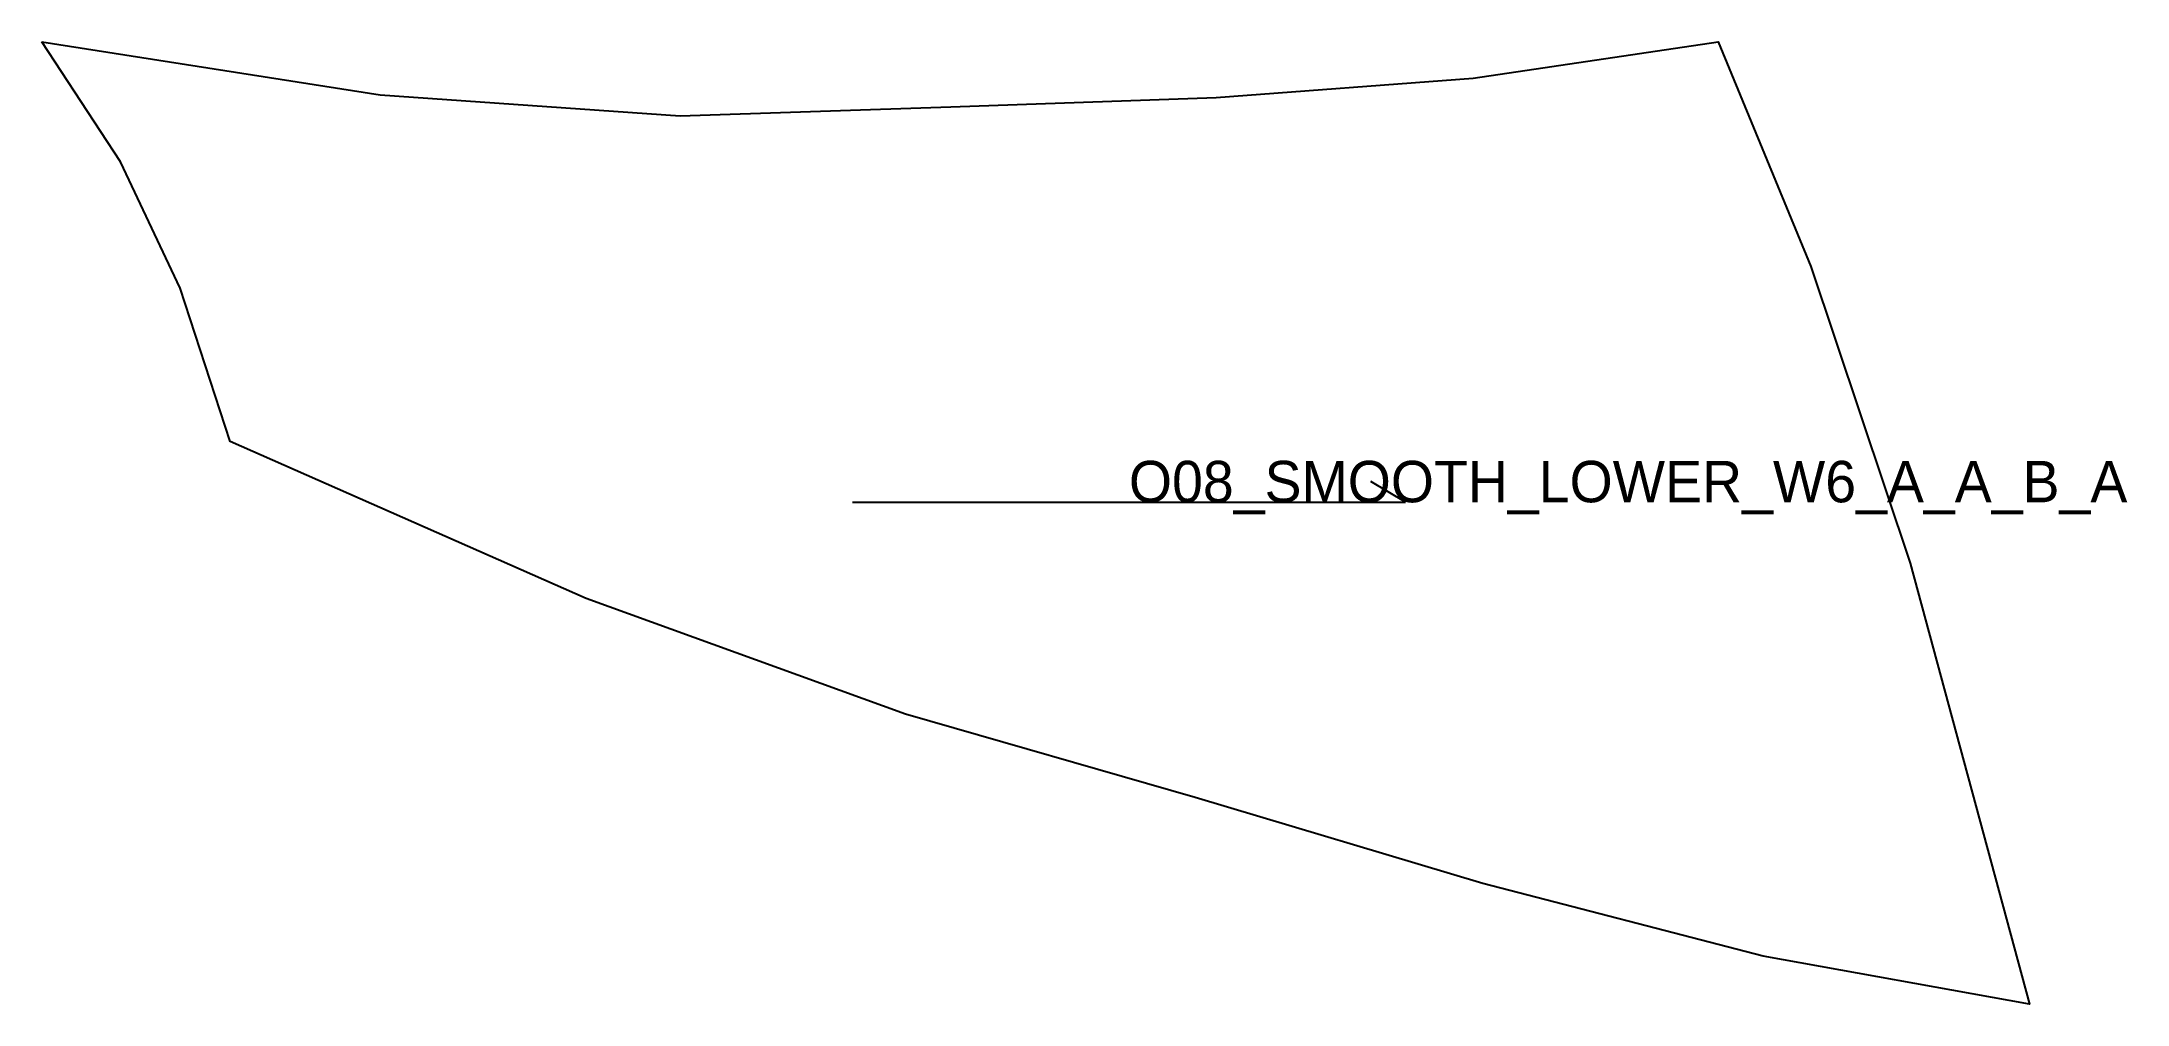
# Model space of a CAD drawing. Header units: millimetres. Extents: x 0 to 302, y -139 to 0.
import ezdxf

# ---------------------------------------------------------------- set-up
doc = ezdxf.new("R2010")
doc.units = ezdxf.units.MM
for name, color, linetype in [('CUT', 1, 'Continuous'), ('GRAIN', 3, 'Continuous'), ('LABEL', 7, 'Continuous'), ('SEW', 5, 'Continuous')]:
    doc.layers.add(name, color=color, linetype=linetype)

msp = doc.modelspace()

# ---------------------------------------------------------------- linework, layer by layer
at = {"layer": 'CUT'}
msp.add_lwpolyline([(0, 0), (48.97, -7.69), (92.4, -10.71), (131.53, -9.44), (169.95, -8.07), (207.11, -5.28), (242.57, 0), (255.99, -32.53), (270.37, -75.48), (287.65, -139.35), (249.09, -132.38), (208.54, -121.87), (166.92, -109.43), (124.98, -97.36), (78.8, -80.59), (27.25, -57.88), (20.05, -35.7), (11.38, -17.39), (0, 0)], close=True, dxfattribs=at)
at = {"layer": 'GRAIN'}
for p, q in [((197.32, -66.68), (192.32, -63.68)), ((117.32, -66.68), (197.32, -66.68))]:
    msp.add_line(p, q, dxfattribs=at)
at = {"layer": 'SEW'}
msp.add_lwpolyline([(0, 0), (48.97, -7.69), (92.4, -10.71), (131.53, -9.44), (169.95, -8.07), (207.11, -5.28), (242.57, 0), (255.99, -32.53), (270.37, -75.48), (287.65, -139.35), (249.09, -132.38), (208.54, -121.87), (166.92, -109.43), (124.98, -97.36), (78.8, -80.59), (27.25, -57.88), (20.05, -35.7), (11.38, -17.39)], close=True, dxfattribs=at)

# ---------------------------------------------------------------- texts
at = {"layer": 'LABEL'}
msp.add_text('O08_SMOOTH_LOWER_W6_A_A_B_A', height=6, dxfattribs=at).set_placement((157.32, -66.68))

doc.saveas('drawing.dxf')
